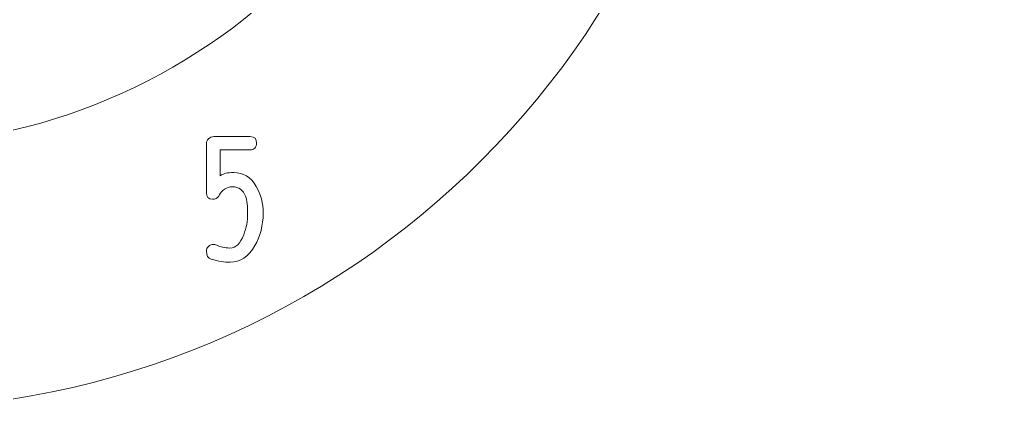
# Model space of a CAD drawing. Header units: millimetres. Extents: x 254 to 1549, y -413 to 269.
# Drawn here: x 486.7 to 719.1, y -214.4 to -122.9 of the extents above; entities that cross this region are included whole.
import ezdxf

# ---------------------------------------------------------------- set-up
doc = ezdxf.new("R2010")
doc.units = ezdxf.units.MM
doc.header["$MEASUREMENT"] = 0
doc.layers.add('layer 1', color=7, linetype='Continuous')

msp = doc.modelspace()

# ---------------------------------------------------------------- linework, layer by layer
at = {"layer": 'layer 1', "color": 242, "lineweight": 9}
for centre, major_axis in [((454.04, -14.63), (0, 199.7718)), ((453.5999, -13.57), (0, 138.8554))]:
    msp.add_ellipse(centre, major_axis=major_axis, ratio=1, dxfattribs=at)
at = {"layer": 'layer 1', "color": 242, "lineweight": 18}
msp.add_ellipse((896.0624, -14.3886), major_axis=(0, 199.7718), ratio=1, dxfattribs=at)
at = {"layer": 'layer 1', "color": 242, "lineweight": 9}
msp.add_open_spline([(532.3195, -150.3638), (532.3195, -150.3638), (540.8708, -150.3638), (540.8708, -150.3638), (540.8708, -150.3638), (541.8868, -150.3638), (542.3948, -150.8788), (542.3948, -151.909), (542.3948, -151.909), (542.3948, -152.3676), (542.2467, -152.7486), (541.9503, -153.0449), (541.9503, -153.0449), (541.654, -153.3483), (541.2942, -153.4965), (540.8708, -153.4965), (540.8708, -153.4965), (540.8708, -153.4965), (533.8435, -153.4965), (533.8435, -153.4965), (533.8435, -153.4965), (533.8435, -153.4965), (533.8435, -159.5501), (533.8435, -159.5501), (533.8435, -159.5501), (534.5208, -159.0421), (535.5792, -158.7881), (537.0185, -158.7881), (537.0185, -158.7881), (539.248, -158.7881), (541.0119, -159.8747), (542.3102, -162.0478), (542.3102, -162.0478), (543.3826, -163.8822), (543.9188, -165.9989), (543.9188, -168.3978), (543.9188, -168.3978), (543.9188, -171.1918), (543.2697, -173.7177), (541.9715, -175.9754), (541.9715, -175.9754), (540.4757, -178.5719), (538.5284, -179.8701), (536.1295, -179.8701), (536.1295, -179.8701), (534.8313, -179.8701), (533.3637, -179.6302), (531.7268, -179.1504), (531.7268, -179.1504), (530.9648, -178.9247), (530.5838, -178.3038), (530.5838, -177.2878), (530.5838, -177.2878), (530.5838, -176.8362), (530.7461, -176.4552), (531.0707, -176.1448), (531.0707, -176.1448), (531.3952, -175.8343), (531.7762, -175.6791), (532.2278, -175.6791), (532.2278, -175.6791), (532.3971, -175.6791), (532.6652, -175.7497), (533.0321, -175.8908), (533.0321, -175.8908), (533.8153, -176.3141), (534.8383, -176.5258), (536.1083, -176.5258), (536.1083, -176.5258), (537.4559, -176.5258), (538.5354, -175.4815), (539.3539, -173.3931), (539.3539, -173.3931), (539.9677, -171.7844), (540.2782, -170.1758), (540.2782, -168.5671), (540.2782, -168.5671), (540.2782, -166.7044), (540.1088, -165.3074), (539.7702, -164.3761), (539.7702, -164.3761), (539.2128, -162.8803), (538.1827, -162.1324), (536.6939, -162.1324), (536.6939, -162.1324), (535.3463, -162.1324), (534.2527, -162.8944), (533.4061, -164.4184), (533.4061, -164.4184), (533.1521, -164.8418), (532.6793, -165.0534), (531.9738, -165.0534), (531.9738, -165.0534), (531.0495, -165.0534), (530.5838, -164.5454), (530.5838, -163.5294), (530.5838, -163.5294), (530.5838, -163.5294), (530.5838, -152.0995), (530.5838, -152.0995), (530.5838, -152.0995), (530.5838, -151.6197), (530.7532, -151.2105), (531.0918, -150.8718), (531.0918, -150.8718), (531.4305, -150.5331), (531.8397, -150.3638), (532.3195, -150.3638)], degree=3, knots=[0, 0, 0, 0, 0.03571429, 0.03571429, 0.03571429, 0.03571429, 0.07142857, 0.07142857, 0.07142857, 0.07142857, 0.10714286, 0.10714286, 0.10714286, 0.10714286, 0.14285714, 0.14285714, 0.14285714, 0.14285714, 0.17857143, 0.17857143, 0.17857143, 0.17857143, 0.21428571, 0.21428571, 0.21428571, 0.21428571, 0.25, 0.25, 0.25, 0.25, 0.28571429, 0.28571429, 0.28571429, 0.28571429, 0.32142857, 0.32142857, 0.32142857, 0.32142857, 0.35714286, 0.35714286, 0.35714286, 0.35714286, 0.39285714, 0.39285714, 0.39285714, 0.39285714, 0.42857143, 0.42857143, 0.42857143, 0.42857143, 0.46428571, 0.46428571, 0.46428571, 0.46428571, 0.5, 0.5, 0.5, 0.5, 0.53571429, 0.53571429, 0.53571429, 0.53571429, 0.57142857, 0.57142857, 0.57142857, 0.57142857, 0.60714286, 0.60714286, 0.60714286, 0.60714286, 0.64285714, 0.64285714, 0.64285714, 0.64285714, 0.67857143, 0.67857143, 0.67857143, 0.67857143, 0.71428571, 0.71428571, 0.71428571, 0.71428571, 0.75, 0.75, 0.75, 0.75, 0.78571429, 0.78571429, 0.78571429, 0.78571429, 0.82142857, 0.82142857, 0.82142857, 0.82142857, 0.85714286, 0.85714286, 0.85714286, 0.85714286, 0.89285714, 0.89285714, 0.89285714, 0.89285714, 0.92857143, 0.92857143, 0.92857143, 0.92857143, 1, 1, 1, 1], dxfattribs=at)

doc.saveas('drawing.dxf')
